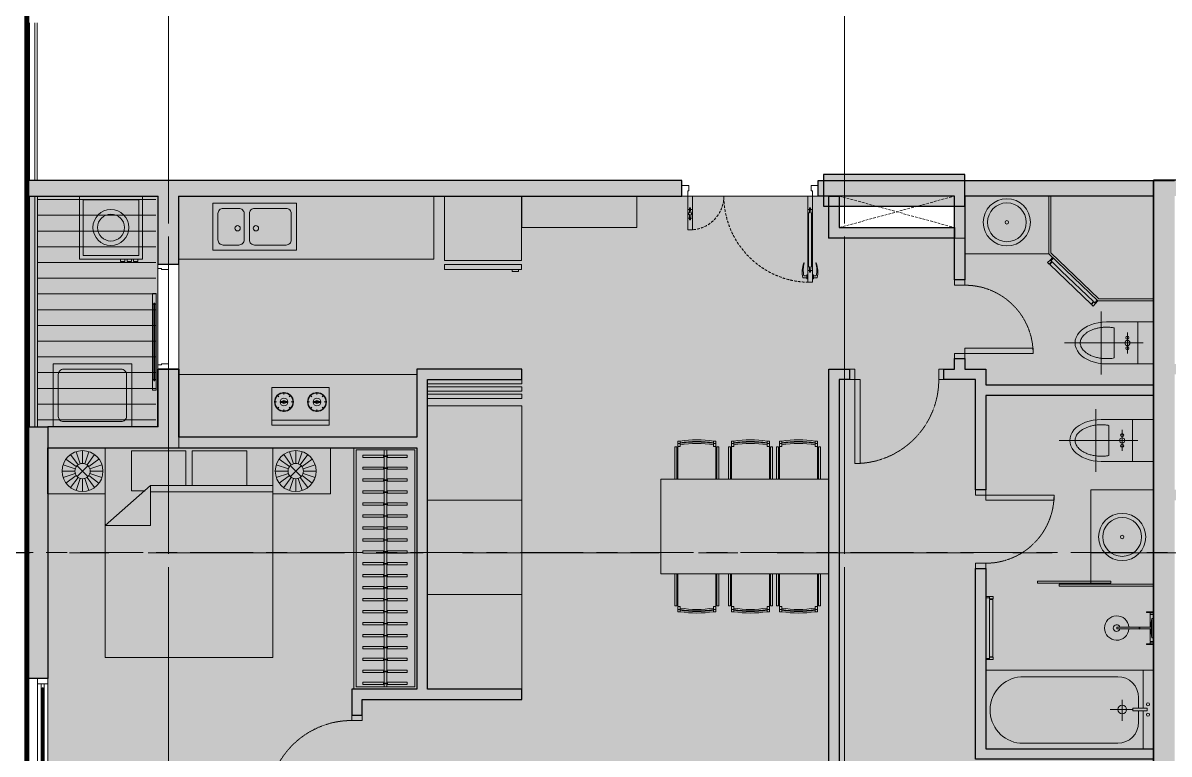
# Model space of a CAD drawing. Header units: millimetres. Extents: x -100356 to 314685, y 446 to 1273965.
# Drawn here: x 49903 to 60838, y 1098843 to 1105814 of the extents above; entities that cross this region are included whole.
import ezdxf
from ezdxf.xclip import XClip

# ---------------------------------------------------------------- set-up
doc = ezdxf.new("R2010")
doc.units = ezdxf.units.MM
doc.header["$XCLIPFRAME"] = 2
for name, pattern in [('A1 - dp$0$DASHED2', [0.375, 0.25, -0.125]), ('CENTER', [2, 1.25, -0.25, 0.25, -0.25]), ('CENTER2', [28.575, 19.05, -3.175, 3.175, -3.175]), ('Dash', [6, 3, -3]), ('Kume - Grid Line', [10.5, 6, -1.25, 2, -1.25]), ('VL2 - tb$0$DASHED2', [0.375, 0.25, -0.125]), ('VL2 - tb$0$HIDDEN', [0.375, 0.25, -0.125]), ('VL3 - tb$0$DASHED2', [0.375, 0.25, -0.125]), ('VL3 - tb$0$HIDDEN', [0.375, 0.25, -0.125])]:
    doc.linetypes.add(name, pattern=pattern)
for name, color, linetype, lineweight in [('$0$FURNITURE', 8, 'Continuous', 5), ('$0$TUONG 2', 2, 'Continuous', 35), ('20180221 BF$0$TUONG 2', 2, 'Continuous', 25), ('@ color hatch', 7, 'Continuous', 13), ('A-_ANOT----_D', 7, 'Continuous', 5), ('A.Axis', 251, 'CENTER2', 13), ('A1 - dp$0$A.Door', 4, 'Continuous', 13), ('A1 - dp$0$A.HACH 250', 250, 'Continuous', 5), ('A1 - dp$0$CUA', 5, 'Continuous', 9), ('A1 - dp$0$FURNITURE', 8, 'Continuous', 5), ('A1 - dp$0$TUONG 2', 2, 'Continuous', 25), ('A2 - dp$0$FURNITURE', 8, 'Continuous', 5), ('Hatch-wall', 251, 'Continuous', 5), ('KÍNH', 150, 'Continuous', 9), ('LC.HA', 250, 'Continuous', 9), ('LGI', 250, 'CENTER', 9), ('VL2 - tb$0$A.HACH 250', 250, 'Continuous', 5), ('VL2 - tb$0$CUA', 5, 'Continuous', 9), ('VL2 - tb$0$TUONG 2', 2, 'Continuous', 35), ('VL3 - tb$0$$7$FURNITURE', 8, 'Continuous', 5), ('VL3 - tb$0$A.Door', 4, 'Continuous', 13), ('VL3 - tb$0$A.HACH 250', 250, 'Continuous', 5), ('VL3 - tb$0$CUA', 5, 'Continuous', 9), ('VL3 - tb$0$FURNITURE', 7, 'Continuous', 5), ('VL3 - tb$0$NET NOI THAT', 8, 'Continuous', 0), ('VL3 - tb$0$TUONG 2', 2, 'Continuous', 35), ('VL4 - dp$0$TUONG 2', 2, 'Continuous', 35)]:
    doc.layers.add(name, color=color, linetype=linetype, lineweight=lineweight)
doc.layers.add('STR', color=7, linetype='Continuous')
doc.styles.add('arial_eng', font='ARIALNI.TTF')

# ---------------------------------------------------------------- blocks, each defined once
blk = doc.blocks.new('VL3 - tb$0$bep')
for p, q in [((0, 358), (0, 0)), ((549, 358), (0, 358)), ((549, 0), (549, 358)), ((47, 220), (23, 220)), ((67, 269), (51, 286)), ((103, 224), (80, 224)), ((117, 290), (117, 313)), ((131, 224), (153, 224)), ((166, 269), (183, 286)), ((187, 220), (210, 220)), ((362, 220), (339, 220)), ((383, 269), (366, 286)), ((418, 224), (396, 224)), ((432, 290), (432, 313)), ((446, 224), (469, 224)), ((482, 269), (498, 286)), ((502, 220), (526, 220)), ((67, 170), (51, 153)), ((103, 216), (80, 216)), ((117, 149), (117, 126)), ((131, 216), (153, 216)), ((166, 170), (183, 153)), ((383, 170), (366, 153)), ((418, 216), (396, 216)), ((432, 149), (432, 126)), ((446, 216), (469, 216)), ((482, 170), (498, 153)), ((549, 45), (0, 45)), ((0, 0), (549, 0))]:
    blk.add_line(p, q)
for centre, radius in [((117, 220), 90), ((117, 220), 85.5), ((117, 220), 36.9), ((117, 220), 14.7), ((117, 220), 8.24), ((432, 220), 90), ((432, 220), 85.5), ((432, 220), 36.9), ((432, 220), 14.7), ((432, 220), 8.24)]:
    blk.add_circle(centre, radius)
blk = doc.blocks.new('*U168')
at = {"layer": 'VL3 - tb$0$A.Door'}
for p, q in [((117, 380), (117, 1100)), ((152, 1100), (152, 380)), ((100, 40), (100, 960))]:
    blk.add_line(p, q, dxfattribs=at)
for points in [[(152, 1200), (152, 1100), (140, 1100), (140, 1110), (130, 1110), (130, 1100), (117, 1100), (117, 1200)], [(100, 1000), (100, 960), (65, 960), (65, 950), (0, 950), (0, 1000)], [(130, 380), (130, 370), (140, 370), (140, 380), (152, 380), (152, 280), (117, 280), (117, 380)], [(65, 50), (65, 40), (100, 40), (100, 0), (0, 0), (0, 50)]]:
    blk.add_lwpolyline(points, close=True, dxfattribs=at)
at = {"layer": 'VL3 - tb$0$A.HACH 250', "linetype": 'VL3 - tb$0$DASHED2'}
blk.add_lwpolyline([(130, 1110), (140, 1110), (140, 370), (130, 370)], close=True, dxfattribs=at)
blk = doc.blocks.new('VL3 - tb$0$mb-tulanh700x735')
for p, q in [((368, 700), (-368, 700)), ((-368, 700), (-368, 651)), ((279, 700), (279, 720)), ((279, 720), (340, 720)), ((340, 700), (279, 700)), ((340, 720), (340, 700)), ((368, 651), (368, 700)), ((-368, 651), (368, 651)), ((368, 614), (-368, 614)), ((-368, 614), (-368, 0)), ((368, 0), (368, 614)), ((-368, 0), (368, 0))]:
    blk.add_line(p, q)
blk = doc.blocks.new('VL3 - tb$0$crua 450x830')
blk.add_lwpolyline([(400, 10), (-400, 10), (-400, 460), (400, 460)], close=True)
blk.add_lwpolyline([(-400, 10), (400, 10), (400, 460)])
for points in [[(-300, 60), (0, 60, 0.4142136), (50, 110), (50, 360, 0.4142136), (0, 410), (-300, 410, 0.4142136), (-350, 360), (-350, 110, 0.4142136)], [(100, 110), (100, 360, -0.4142136), (150, 410), (300, 410, -0.4142136), (350, 360), (350, 110, -0.4142136), (300, 60), (150, 60, -0.4142136)]]:
    blk.add_lwpolyline(points, format="xyb", close=True)
for centre in [(-12.5, 250), (162.5, 250)]:
    blk.add_circle(centre, 25)
blk = doc.blocks.new('VL3 - tb$0$1012')
for p, q in [((397, 192), (13, 192)), ((13, 192), (13, 169)), ((52, 169), (13, 169)), ((36, 169), (36, 192)), ((52, 169), (67, 169)), ((67, 169), (67, 192)), ((397, 222), (71, 222)), ((71, 222), (71, 202)), ((71, 202), (397, 202)), ((397, 202), (397, 222)), ((397, -192), (397, 192)), ((52, -169), (13, -169)), ((13, -169), (13, -192)), ((13, -192), (397, -192)), ((36, -192), (36, -169)), ((52, -169), (67, -169)), ((67, -192), (67, -169)), ((71, -202), (397, -202)), ((71, -222), (71, -202)), ((397, -222), (71, -222)), ((397, -202), (397, -222))]:
    blk.add_line(p, q)
at = {"extrusion": (-5.14472e-34, 5.14472e-34, -1)}
for centre, major_axis, start_param, end_param in [((1073, 0), (759, 759), 3.768877, 4.085105), ((1073, 0), (748, 748), 3.766561, 4.087421), ((1094, 0), (759, 759), 3.768877, 4.085105), ((1094, 0), (748, 748), 3.766561, 4.087421)]:
    blk.add_ellipse(centre, major_axis=major_axis, ratio=1, start_param=start_param, end_param=end_param, dxfattribs=at)
blk = doc.blocks.new('VL3 - tb$0$ban an 6')
blk.add_lwpolyline([(1600, 0), (0, 0), (0, -900), (1600, -900)], close=True)
at = {"extrusion": (2.97971e-18, 2.40137e-28, -1), "xscale": 0.9444444444444444, "yscale": 0.9444444444444444, "zscale": -0.9444444444444444, "rotation": 270}
for p in [(-342, 375), (-853, 375), (-1312, 375)]:
    blk.add_blockref('VL3 - tb$0$1012', p, dxfattribs=at)
at = {"xscale": 0.9444444444444444, "yscale": 0.9444444444444444, "zscale": 0.9444444444444444, "rotation": 90}
for p in [(342, -1275), (853, -1275), (1312, -1275)]:
    blk.add_blockref('VL3 - tb$0$1012', p, dxfattribs=at)
blk = doc.blocks.new('*U442')
at = {"layer": 'VL3 - tb$0$FURNITURE'}
for p, q in [((0, 100), (2200, 100)), ((0, 75), (2200, 75)), ((0, 25), (2200, 25)), ((0, 0), (2200, 0))]:
    blk.add_line(p, q, dxfattribs=at)
blk = doc.blocks.new('VL3 - tb$0$MBMAYGIAT')
at = {"linetype": 'ByBlock'}
for points in [[(0, -350), (700, -350), (700, 350), (0, 350)], [(40, -310), (660, -310), (660, 310), (40, 310)], [(700, 253), (726, 253), (726, 300), (700, 300)], [(700, 180), (726, 180), (726, 228), (700, 228)], [(700, 108), (726, 108), (726, 155), (700, 155)]]:
    blk.add_lwpolyline(points, close=True, dxfattribs=at)
for radius in [200, 150]:
    blk.add_circle((350, 0), radius, dxfattribs=at)
blk = doc.blocks.new('*U441')
at = {"layer": 'VL3 - tb$0$$7$FURNITURE'}
for points in [[(0, 600), (0, 0), (2300, 0), (2300, 600)], [(2280, 580), (2280, 20), (20, 20), (20, 580)]]:
    blk.add_lwpolyline(points, close=True, dxfattribs=at)
at = {"layer": 'VL3 - tb$0$$7$FURNITURE', "ltscale": 6}
for points in [[(91, 313), (91, 515), (69, 515), (69, 313)], [(205, 313), (205, 515), (183, 515), (183, 313)], [(319, 313), (319, 515), (297, 515), (297, 313)], [(433, 313), (433, 515), (411, 515), (411, 313)], [(547, 313), (547, 515), (525, 515), (525, 313)], [(661, 313), (661, 515), (639, 515), (639, 313)], [(775, 313), (775, 515), (753, 515), (753, 313)], [(889, 313), (889, 515), (867, 515), (867, 313)], [(1003, 313), (1003, 515), (981, 515), (981, 313)], [(1117, 313), (1117, 515), (1095, 515), (1095, 313)], [(1231, 313), (1231, 515), (1209, 515), (1209, 313)], [(1345, 313), (1345, 515), (1323, 515), (1323, 313)], [(1459, 313), (1459, 515), (1437, 515), (1437, 313)], [(1573, 313), (1573, 515), (1551, 515), (1551, 313)], [(1687, 313), (1687, 515), (1665, 515), (1665, 313)], [(1801, 313), (1801, 515), (1779, 515), (1779, 313)], [(1915, 313), (1915, 515), (1893, 515), (1893, 313)], [(2029, 313), (2029, 515), (2007, 515), (2007, 313)], [(2143, 313), (2143, 515), (2121, 515), (2121, 313)], [(2257, 313), (2257, 515), (2235, 515), (2235, 313)], [(69, 287), (69, 92), (91, 92), (91, 287)], [(183, 287), (183, 92), (205, 92), (205, 287)], [(297, 287), (297, 92), (319, 92), (319, 287)], [(411, 287), (411, 92), (433, 92), (433, 287)], [(525, 287), (525, 92), (547, 92), (547, 287)], [(639, 287), (639, 92), (661, 92), (661, 287)], [(753, 287), (753, 92), (775, 92), (775, 287)], [(867, 287), (867, 92), (889, 92), (889, 287)], [(981, 287), (981, 92), (1003, 92), (1003, 287)], [(1095, 287), (1095, 92), (1117, 92), (1117, 287)], [(1209, 287), (1209, 92), (1231, 92), (1231, 287)], [(1323, 287), (1323, 92), (1345, 92), (1345, 287)], [(1437, 287), (1437, 92), (1459, 92), (1459, 287)], [(1551, 287), (1551, 92), (1573, 92), (1573, 287)], [(1665, 287), (1665, 92), (1687, 92), (1687, 287)], [(1779, 287), (1779, 92), (1801, 92), (1801, 287)], [(1893, 287), (1893, 92), (1915, 92), (1915, 287)], [(2007, 287), (2007, 92), (2029, 92), (2029, 287)], [(2121, 287), (2121, 92), (2143, 92), (2143, 287)], [(2235, 287), (2235, 92), (2257, 92), (2257, 287)]]:
    blk.add_lwpolyline(points, dxfattribs=at)
for points in [[(2280, 287), (2280, 313), (20, 313), (20, 287)], [(83, 319), (78, 319), (78, 280), (83, 280)], [(197, 319), (192, 319), (192, 280), (197, 280)], [(311, 319), (306, 319), (306, 280), (311, 280)], [(425, 319), (420, 319), (420, 280), (425, 280)], [(539, 319), (534, 319), (534, 280), (539, 280)], [(653, 319), (648, 319), (648, 280), (653, 280)], [(767, 319), (762, 319), (762, 280), (767, 280)], [(881, 319), (876, 319), (876, 280), (881, 280)], [(995, 319), (990, 319), (990, 280), (995, 280)], [(1109, 319), (1104, 319), (1104, 280), (1109, 280)], [(1223, 319), (1218, 319), (1218, 280), (1223, 280)], [(1337, 319), (1332, 319), (1332, 280), (1337, 280)], [(1451, 319), (1446, 319), (1446, 280), (1451, 280)], [(1565, 319), (1560, 319), (1560, 280), (1565, 280)], [(1679, 319), (1674, 319), (1674, 280), (1679, 280)], [(1793, 319), (1788, 319), (1788, 280), (1793, 280)], [(1907, 319), (1902, 319), (1902, 280), (1907, 280)], [(2021, 319), (2016, 319), (2016, 280), (2021, 280)], [(2135, 319), (2130, 319), (2130, 280), (2135, 280)], [(2249, 319), (2244, 319), (2244, 280), (2249, 280)]]:
    blk.add_lwpolyline(points, close=True, dxfattribs=at)
blk = doc.blocks.new('*U400')
for points in [[(0, 100), (50, 100), (50, 0), (0, 0)], [(50, 0), (100, 0), (100, -800), (50, -800)], [(850, 100), (900, 100), (900, 0), (850, 0)]]:
    blk.add_lwpolyline(points, close=True)
at = {"linetype": 'VL2 - tb$0$HIDDEN'}
blk.add_arc((50, 0), 800, 270, 0, dxfattribs=at)
blk = doc.blocks.new('*U161')
for points in [[(-50, 0), (-100, 0), (-100, 800), (-50, 800)], [(-850, -100), (-900, -100), (-900, 0), (-850, 0)], [(0, -100), (-50, -100), (-50, 0), (0, 0)]]:
    blk.add_lwpolyline(points, close=True)
at = {"linetype": 'VL3 - tb$0$HIDDEN'}
blk.add_arc((-50, 0), 800, 90, 180, dxfattribs=at)
blk = doc.blocks.new('A1 - dp$0$A$C6E1257E0')
at = {"linetype": 'Continuous'}
blk.add_lwpolyline([(30.5, 0), (64.5, 0), (64.5, 8.5), (30.5, 8.5)], close=True, dxfattribs=at)
blk.add_lwpolyline([(39, 8.5), (39, 42.5, -0.1327536), (166.5, 34), (166.5, 29.75, 0.1152164), (56, 34), (56, 8.5)], format="xyb", dxfattribs=at)
blk = doc.blocks.new('A1 - dp$0$cua vao can ho')
at = {"layer": 'A1 - dp$0$A.HACH 250', "linetype": 'A1 - dp$0$DASHED2', "ltscale": 100}
for centre, radius, start, end in [((-78, 0), 822, 88.4513, 180), ((-1222, 0), 322, 0, 93.9546)]:
    blk.add_arc(centre, radius, start, end, dxfattribs=at)
at = {"layer": 'A1 - dp$0$CUA'}
for p, q in [((-100, 128), (-100, 711)), ((-56, 128), (-56, 711)), ((-1244, 128), (-1244, 210)), ((-1200, 128), (-1200, 210))]:
    blk.add_line(p, q, dxfattribs=at)
for points in [[(-56, 822), (-56, 804), (-56, 711), (-72, 711), (-73, 726), (-83, 726), (-83, 711), (-100, 711), (-100, 822)], [(-73, 726), (-71, 676), (-64, 676), (-64, 161), (-71, 161), (-73, 111), (-83, 111), (-83, 128), (-84, 161), (-92, 161), (-92, 676), (-84, 676), (-83, 726)], [(-1244, 321), (-1244, 304), (-1244, 210), (-1228, 210), (-1227, 226), (-1217, 226), (-1217, 210), (-1200, 210), (-1200, 321)], [(-1227, 226), (-1229, 176), (-1236, 176), (-1236, 161), (-1229, 161), (-1227, 111), (-1217, 111), (-1217, 128), (-1216, 161), (-1208, 161), (-1208, 176), (-1216, 176), (-1217, 226)], [(-1217, 128), (-1217, 111), (-1227, 111), (-1228, 128), (-1244, 128), (-1244, 1), (-1244, 0), (-1200, 0), (-1200, 11), (-1200, 128)], [(-83, 128), (-83, 111), (-73, 111), (-72, 128), (-56, 128), (-56, 1), (-56, 0), (-100, 0), (-100, 11), (-100, 128)], [(-1233, -50), (-1244, -50), (-1244, 0), (-1300, 0), (-1300, -100), (-1275, -100), (-1233, -100)], [(-67, -50), (-56, -50), (-56, 0), (0, 0), (0, -100), (-25, -100), (-67, -100)]]:
    blk.add_lwpolyline(points, close=True, dxfattribs=at)
blk.add_lwpolyline([(-1244, 0), (-56, 0)], dxfattribs=at)
at = {"layer": 'A1 - dp$0$CUA', "yscale": 1.111111111007631, "zscale": 1.111111111007631}
for p, xscale, rotation in [((-100, 822), -1.111111111007631, 89.99998306033208), ((-56, 822), 1.111111111007631, 269.9999830603322)]:
    blk.add_blockref('A1 - dp$0$A$C6E1257E0', p, dxfattribs=dict(at, xscale=xscale, rotation=rotation))
blk = doc.blocks.new('*U213')
for points in [[(0, 100), (50, 100), (50, 0), (0, 0)], [(50, 0), (100, 0), (100, -650), (50, -650)], [(700, 100), (750, 100), (750, 0), (700, 0)]]:
    blk.add_lwpolyline(points, close=True)
at = {"linetype": 'VL2 - tb$0$HIDDEN'}
blk.add_arc((50, 0), 650, 270, 0, dxfattribs=at)
blk = doc.blocks.new('A1 - dp$0$A$C4168242D')
for points in [[(300, 750), (300, 0)], [(0, 400), (600, 400)], [(100, 350), (100, 50), (500, 50), (500, 350)], [(157, 276), (443, 276)], [(400, 150), (200, 150)]]:
    blk.add_lwpolyline(points)
for centre, radius in [((250, 150), 15), ((300, 150), 25), ((350, 150), 15)]:
    blk.add_circle(centre, radius)
blk.add_ellipse((300, 350), major_axis=(0, 300), ratio=0.666667, start_param=4.712389, end_param=7.853982)
blk.add_open_spline([(443, 276), (444, 283), (446, 291), (449, 313), (450, 328), (450, 356), (450, 370), (447, 399), (445, 413), (440, 440), (437, 453), (428, 478), (424, 490), (413, 512), (408, 522), (396, 540), (391, 547), (380, 560), (374, 566), (363, 576), (357, 580), (346, 588), (340, 591), (328, 595), (323, 597), (311, 599), (306, 600), (295, 600), (289, 600), (278, 597), (273, 596), (261, 591), (255, 588), (244, 581), (238, 577), (226, 567), (221, 561), (210, 548), (204, 541), (194, 525), (189, 517), (180, 499), (176, 489), (169, 469), (165, 459), (160, 437), (157, 426), (153, 404), (152, 392), (150, 369), (150, 357), (150, 333), (151, 321), (153, 298), (155, 287), (157, 276)], degree=3, knots=[4.428595, 4.428595, 4.428595, 4.428595, 4.521718, 4.521718, 4.681946, 4.681946, 4.842175, 4.842175, 5.002403, 5.002403, 5.162632, 5.162632, 5.32286, 5.32286, 5.483089, 5.483089, 5.615862, 5.615862, 5.748636, 5.748636, 5.88141, 5.88141, 6.014184, 6.014184, 6.146958, 6.146958, 6.279732, 6.279732, 6.412506, 6.412506, 6.545279, 6.545279, 6.678053, 6.678053, 6.810827, 6.810827, 6.943601, 6.943601, 7.076375, 7.076375, 7.209149, 7.209149, 7.341922, 7.341922, 7.474696, 7.474696, 7.60747, 7.60747, 7.740244, 7.740244, 7.873018, 7.873018, 8.005792, 8.005792, 8.137776, 8.137776, 8.137776, 8.137776])
blk = doc.blocks.new('A1 - dp$0$A$C722D3D91')
at = {"ltscale": 0.07}
for radius in [225, 185, 17]:
    blk.add_circle((0, 0), radius, dxfattribs=at)
blk = doc.blocks.new('A1 - dp$0$A$C487079A1')
for points in [[(34, 589), (34, 600), (0, 600), (0, 589)], [(68, 578), (68, 600), (34, 600), (34, 578)], [(34, 0), (34, 11), (0, 11), (0, 0)], [(68, 22), (68, 0), (34, 0), (34, 22)]]:
    blk.add_lwpolyline(points, close=True)
blk.add_lwpolyline([(34, 147), (34, 27), (67, 27), (67, 573), (34, 573), (34, 147)])
blk = doc.blocks.new('VL3 - tb$0$$1$Bed 1600')
at = {"layer": 'VL3 - tb$0$$7$FURNITURE', "linetype": 'Continuous'}
for p, q in [((2, -80), (2, 0)), ((2, 0), (66, 0)), ((12, -1.2), (32.8, -1.2)), ((12, -14.4), (12, -1.2)), ((32.8, -1.2), (32.8, -14.4)), ((35.2, -1.2), (56, -1.2)), ((35.2, -14.4), (35.2, -1.2)), ((56, -1.2), (56, -16.4)), ((66, 0), (66, -80)), ((2, -14.4), (48.8, -14.4)), ((48.8, -16.8), (2, -16.8)), ((66, -29.6), (48.8, -14.4)), ((48.8, -14.4), (48.8, -29.6)), ((56, -16.4), (50.8, -16.4)), ((48.8, -29.6), (66, -29.6)), ((66, -80), (2, -80))]:
    blk.add_line(p, q, dxfattribs=at)
blk = doc.blocks.new('*U166')
at = {"layer": 'VL3 - tb$0$$7$FURNITURE'}
for p, q in [((550, 0), (0, 0)), ((0, 0), (0, -439)), ((550, -439), (550, 0)), ((158, -179), (60, -108)), ((174, -163), (103, -65)), ((195, -153), (157, -37)), ((217, -149), (217, -27)), ((240, -153), (278, -37)), ((260, -163), (332, -65)), ((277, -179), (375, -108)), ((148, -200), (32, -162)), ((166, -171), (269, -274)), ((269, -171), (166, -274)), ((287, -200), (403, -162)), ((144, -222), (22, -222)), ((148, -245), (32, -283)), ((158, -265), (60, -337)), ((174, -282), (103, -380)), ((195, -292), (157, -408)), ((217, -296), (217, -418)), ((217, -296), (217, -418)), ((240, -292), (278, -408)), ((260, -282), (332, -380)), ((277, -265), (375, -337)), ((287, -245), (403, -283)), ((291, -222), (412, -222)), ((0, -439), (550, -439))]:
    blk.add_line(p, q, dxfattribs=at)
for radius in [195, 73.2]:
    blk.add_circle((217, -222), radius, dxfattribs=at)
blk = doc.blocks.new('*U164')
at = {"layer": 'VL3 - tb$0$$7$FURNITURE'}
for p, q in [((550, 0), (0, 0)), ((0, 0), (0, -439)), ((550, -439), (550, 0)), ((158, -179), (60, -108)), ((174, -163), (103, -65)), ((195, -153), (157, -37)), ((217, -149), (217, -27)), ((240, -153), (278, -37)), ((260, -163), (332, -65)), ((277, -179), (375, -108)), ((148, -200), (32, -162)), ((166, -171), (269, -274)), ((269, -171), (166, -274)), ((287, -200), (403, -162)), ((144, -222), (22, -222)), ((148, -245), (32, -283)), ((158, -265), (60, -337)), ((174, -282), (103, -380)), ((195, -292), (157, -408)), ((217, -296), (217, -418)), ((217, -296), (217, -418)), ((240, -292), (278, -408)), ((260, -282), (332, -380)), ((277, -265), (375, -337)), ((287, -245), (403, -283)), ((291, -222), (412, -222)), ((0, -439), (550, -439))]:
    blk.add_line(p, q, dxfattribs=at)
for radius in [195, 73.2]:
    blk.add_circle((217, -222), radius, dxfattribs=at)
blk = doc.blocks.new('VL2 - tb$0$A$C4168242D')
for points in [[(300, 750), (300, 0)], [(0, 400), (600, 400)], [(100, 350), (100, 50), (500, 50), (500, 350)], [(157, 276), (443, 276)], [(400, 150), (200, 150)]]:
    blk.add_lwpolyline(points)
for centre, radius in [((250, 150), 15), ((300, 150), 25), ((350, 150), 15)]:
    blk.add_circle(centre, radius)
blk.add_ellipse((300, 350), major_axis=(0, 300), ratio=0.666667, start_param=4.712389, end_param=7.853982)
blk.add_open_spline([(443, 276), (444, 283), (446, 291), (449, 313), (450, 328), (450, 356), (450, 370), (447, 399), (445, 413), (440, 440), (437, 453), (428, 478), (424, 490), (413, 512), (408, 522), (396, 540), (391, 547), (380, 560), (374, 566), (363, 576), (357, 580), (346, 588), (340, 591), (328, 595), (323, 597), (311, 599), (306, 600), (295, 600), (289, 600), (278, 597), (273, 596), (261, 591), (255, 588), (244, 581), (238, 577), (226, 567), (221, 561), (210, 548), (204, 541), (194, 525), (189, 517), (180, 499), (176, 489), (169, 469), (165, 459), (160, 437), (157, 426), (153, 404), (152, 392), (150, 369), (150, 357), (150, 333), (151, 321), (153, 298), (155, 287), (157, 276)], degree=3, knots=[4.428595, 4.428595, 4.428595, 4.428595, 4.521718, 4.521718, 4.681946, 4.681946, 4.842175, 4.842175, 5.002403, 5.002403, 5.162632, 5.162632, 5.32286, 5.32286, 5.483089, 5.483089, 5.615862, 5.615862, 5.748636, 5.748636, 5.88141, 5.88141, 6.014184, 6.014184, 6.146958, 6.146958, 6.279732, 6.279732, 6.412506, 6.412506, 6.545279, 6.545279, 6.678053, 6.678053, 6.810827, 6.810827, 6.943601, 6.943601, 7.076375, 7.076375, 7.209149, 7.209149, 7.341922, 7.341922, 7.474696, 7.474696, 7.60747, 7.60747, 7.740244, 7.740244, 7.873018, 7.873018, 8.005792, 8.005792, 8.137776, 8.137776, 8.137776, 8.137776])
blk = doc.blocks.new('tam nam1500 plus 100')
for p, q in [((-1276, 322), (-343, 322)), ((-143, 13), (-143, 122)), ((-299, -92), (-299, 109)), ((-199, 0), (-415, 0)), ((-143, -113), (-143, -13)), ((-1268, -313), (-343, -313))]:
    blk.add_line(p, q)
for points in [[(-100, -13), (-100, -375), (-1600, -375), (-1600, 375), (-100, 375), (-100, 13)], [(-100, -13), (-100, -375), (0, -375), (0, 375), (-100, 375), (-100, 13)]]:
    blk.add_lwpolyline(points)
blk.add_lwpolyline([(-199, 13), (-61, 13), (-61, -13), (-199, -13)], close=True)
for centre, radius in [((-299, 0), 41.7), ((-54, 49), 14.5), ((-54, -49), 14.5)]:
    blk.add_circle(centre, radius)
for centre, radius, start, end in [((-1241, 5), 319, 96.2649, 265.2417), ((-343, 122), 200, 0, 90), ((-343, -113), 200, 270, 0)]:
    blk.add_arc(centre, radius, start, end)
blk = doc.blocks.new('A1 - dp$0$A$C588A0D6B')
for p, q in [((-122, -38), (123, -38)), ((-122, -59), (-122, -38)), ((123, -59), (-122, -59)), ((-11, -64), (-11, -211)), ((9, -65), (9, -211)), ((123, -38), (123, -59)), ((9, -211), (-11, -211)), ((9, -220), (-11, -220)), ((-11, -220), (-11, -507)), ((9, -220), (9, -507)), ((9, -507), (-11, -507))]:
    blk.add_line(p, q)
for points in [[(-178, -37), (-208, -37), (-208, -82), (-178, -82)], [(-208, -37), (-197, -37), (-197, -129), (-208, -129)], [(179, -37), (208, -37), (208, -82), (179, -82)], [(208, -37), (198, -37), (198, -129), (208, -129)]]:
    blk.add_lwpolyline(points, close=True)
blk.add_lwpolyline([(-11, -82), (-171, -82), (-171, -38), (172, -38), (172, -82), (9, -82)])
for centre, radius, start, end in [((0, 431), 505, 255.9943, 268.6524), ((0, 0), 65.5, 243.6552, 296.3448), ((0, 431), 505, 271.0236, 284.0057), ((-8, -215), 5.39, 127.2582, 232.7418), ((6, -215), 5.39, 307.2582, 52.7418), ((-1, -507), 155, 93.8501, 86.1499), ((-1, -507), 43, 104.0595, 75.9405)]:
    blk.add_arc(centre, radius, start, end)
blk = doc.blocks.new('VL2 - tb$0$A$C722D3D91')
at = {"ltscale": 0.07}
for radius in [225, 185, 17]:
    blk.add_circle((0, 0), radius, dxfattribs=at)
blk = doc.blocks.new('*U440')
at = {"layer": 'A1 - dp$0$A.Door', "ltscale": 0.5}
for p, q in [((1200, 100), (50, 100)), ((50, 0), (1200, 0)), ((100, 65), (1150, 65)), ((100, 35), (1150, 35)), ((1250, 0), (1250, 100))]:
    blk.add_line(p, q, dxfattribs=at)
for points in [[(50, 100), (50, 0), (0, 0), (0, 100)], [(1200, 100), (1200, 0), (1250, 0), (1250, 100)]]:
    blk.add_lwpolyline(points, close=True, dxfattribs=at)
for points in [[(100, 55), (100, 65), (50, 65), (50, 35), (100, 35), (100, 45), (90, 45), (90, 55), (100, 55)], [(1150, 55), (1150, 65), (1200, 65), (1200, 35), (1150, 35), (1150, 45), (1160, 45), (1160, 55), (1150, 55)]]:
    blk.add_lwpolyline(points, dxfattribs=at)
at = {"layer": 'A1 - dp$0$A.HACH 250', "ltscale": 0.5}
blk.add_lwpolyline([(90, 45), (1160, 45), (1160, 55), (90, 55)], close=True, dxfattribs=at)
blk = doc.blocks.new('VL1 revised')
at = {"layer": '@ color hatch', "ltscale": 0.5}
h = blk.add_hatch(color=221, dxfattribs=at)
h.dxf.hatch_style = 1
h.paths.add_polyline_path([(-3100, -400), (-3100, 0), (-9300, 0), (-9300, -2400), (-10550, -2400), (-10550, -6550), (-9350, -6550), (-9351, -9450), (-6450, -9450), (-6450, -8150), (-2800, -8150), (-2800, -9450), (0, -9450), (0, -4520), (0, -4520), (0, 0), (-1800, 0), (-1800, -400)])
h.paths.add_polyline_path([(-10750, -2200), (-9500, -2200), (-9500, 0), (-10750, 0)])
h.paths.add_polyline_path([(-3100, -8350), (-6250, -8350), (-6250, -9650), (-3100, -9650)])
h = blk.add_hatch(color=191, dxfattribs=at)
h.dxf.hatch_style = 1
h.paths.add_polyline_path([(-10550, -4700), (-10750, -4700), (-10750, -2200), (-10550, -2200)], flags=17)
h.paths.add_polyline_path([(-10550, -4700), (-10750, -4700), (-10750, -2200), (-10550, -2200)], flags=17)
at = {"layer": 'Hatch-wall', "ltscale": 0.5}
h = blk.add_hatch(color=256, dxfattribs=at)
h.dxf.hatch_style = 1
h.paths.add_polyline_path([(-3100, -8150), (-3100, -1650), (-2900, -1650), (-2900, -1750), (-3000, -1750), (-3000, -8150), (-2800, -8150), (-2800, -9450), (-2550, -9450), (-2550, -9650), (-3100, -9650), (-3100, -8350), (-3629, -8350), (-3629, -8150)])
h.paths.add_polyline_path([(-6450, -9450), (-6450, -8650), (-6450, -6050), (-6550, -6050), (-6550, -5950), (-6350, -5950), (-6350, -8150), (-6029, -8150), (-6029, -8350), (-6250, -8350), (-6250, -9650), (-6800, -9650), (-6800, -9450)])
h.paths.add_polyline_path([(-7650, -4950), (-7550, -4950), (-7550, -4800), (-6029, -4800), (-6029, -4700), (-6929, -4700), (-6929, -1750), (-6029, -1750), (-6029, -1650), (-7029, -1650), (-7029, -2300), (-9300, -2300), (-9300, -1650), (-9500, -1650), (-9500, -2200), (-10550, -2200), (-10550, -2400), (-7029, -2400), (-7029, -4700), (-7650, -4700)])
h.paths.add_polyline_path([(-8900, -9650), (-8900, -9450), (-9350, -9450), (-9350, -6050), (-7450, -6050), (-7450, -5950), (-7550, -5950), (-7550, -5850), (-7650, -5850), (-7650, -5950), (-9450, -5950), (-9450, -6550), (-9550, -6550), (-9550, -8150), (-9550, -9650)])
h.paths.add_polyline_path([(-10750, -5850), (-10550, -5850), (-10550, -6550), (-10450, -6550), (-10450, -6750), (-10550, -6750), (-10550, -6753), (-10750, -6753)])
h.paths.add_polyline_path([(-4500, 150), (-10750, 150), (-10750, 0), (-10550, 0), (-10550, 0), (-9500, 0), (-9500, -650), (-9300, -650), (-9300, 0), (-4500, 0)])
edge = h.paths.add_edge_path()
edge.add_line((0, -4520), (-400, -4520))
edge.add_line((-400, -4520), (-400, -3700))
edge.add_line((-400, -3700), (0, -3700))
edge.add_line((0, -3700), (0, -1900))
edge.add_line((0, -1900), (-1600, -1900))
edge.add_line((-1600, -1900), (-1600, -2800))
edge.add_line((-1600, -2800), (-1700, -2800))
edge.add_line((-1700, -2800), (-1700, -1900))
edge.add_line((-1700, -1900), (-2000, -1900))
edge.add_line((-2000, -1900), (-2000, -1800))
edge.add_line((-2000, -1800), (-1900, -1800))
edge.add_line((-1900, -1800), (-1900, -1700))
edge.add_line((-1900, -1700), (-1800, -1700))
edge.add_line((-1800, -1700), (-1800, -1800))
edge.add_line((-1800, -1800), (0, -1800))
edge.add_line((0, -1800), (0, 0))
edge.add_line((0, 0), (-1800, 0))
edge.add_line((-1800, 0), (-1800, -950))
edge.add_line((-1800, -950), (-1900, -950))
edge.add_line((-1900, -950), (-1900, 0))
edge.add_line((-1900, 0), (-3100, 0))
edge.add_line((-3100, 0), (-3100, 150))
edge.add_line((-3100, 150), (0, 150))
edge.add_line((0, 150), (200, 150))
edge.add_line((200, 150), (200, -9650))
edge.add_line((200, -9650), (-450, -9650))
edge.add_line((-450, -9650), (-450, -9450))
edge.add_line((-450, -9450), (0, -9450))
edge.add_line((0, -9450), (0, -5370))
edge.add_line((0, -5370), (-1700, -5370))
edge.add_line((-1700, -5370), (-1700, -3550))
edge.add_line((-1700, -3550), (-1600, -3550))
edge.add_line((-1600, -3550), (-1600, -5270))
edge.add_line((-1600, -5270), (0, -5270))
edge.add_line((0, -5270), (0, -4520))
h = blk.add_hatch(color=256, dxfattribs=at)
h.dxf.hatch_style = 1
h.paths.add_polyline_path([(0, -3800), (0, -4420), (0, -4420), (0, -3800)], flags=17)
h.paths.add_polyline_path([(0, -3700), (0, -4520), (0, -4520), (0, -5270), (-1600, -5270), (-1600, -3550), (-1700, -3550), (-1700, -5370), (0, -5370), (0, -9450), (-450, -9450), (-450, -9650), (200, -9650), (200, 150), (0, 150), (-3200, 150), (-3200, 0), (-1900, 0), (-1900, -800), (-1800, -800), (-1800, 0), (0, 0), (0, -1800), (-1600, -1800), (-1600, -1650), (-1800, -1650), (-1800, -1550), (-1900, -1550), (-1900, -1650), (-2000, -1650), (-2000, -1750), (-1700, -1750), (-1700, -2800), (-1600, -2800), (-1600, -1900), (0, -1900), (0, -3700)])
h = blk.add_hatch(color=256, dxfattribs=at)
h.dxf.hatch_style = 1
h.paths.add_polyline_path([(-1900, -400), (-1900, -300), (-1900, -400), (-3100, -400), (-3100, 0), (-3000, 0), (-3000, -300), (-1900, -300)])
h = blk.add_hatch(color=256, dxfattribs=at)
h.dxf.hatch_style = 1
h.paths.add_polyline_path([(-10550, -4600), (-10750, -4600), (-10750, -2200), (-10550, -2200)])
at = {"layer": 'VL3 - tb$0$A.HACH 250'}
h = blk.add_hatch(dxfattribs=at)
h.set_pattern_fill('_USER', color=256, scale=150, angle=360, pattern_type=0)
h.set_pattern_definition([(360, (459890.5, 780880), (4e-14, 150), [])])
h.paths.add_polyline_path([(-10650, -2197), (-9518, -2202), (-9518, -2), (-10650, 3)])
at = {"layer": '20180221 BF$0$TUONG 2', "ltscale": 0.5, "elevation": 0}
blk.add_lwpolyline([(-10550, -4600), (-10750, -4600), (-10750, -2200), (-10550, -2200)], close=True, dxfattribs=at)
at = {"layer": '@ color hatch', "color": 250, "ltscale": 10, "const_width": 10}
for points in [[(-10750, -2200), (-9500, -2200), (-9500, 0), (-10750, 0)], [(-3100, -400), (-3100, 0), (-9300, 0), (-9300, -2400), (-10550, -2400), (-10550, -6550), (-9350, -6550), (-9351, -9450), (-6450, -9450), (-6450, -8150), (-2800, -8150), (-2800, -9450), (0, -9450), (0, -4520), (0, -4520), (0, 0), (-1800, 0), (-1800, -400)]]:
    blk.add_lwpolyline(points, close=True, dxfattribs=at)
at = {"layer": 'A1 - dp$0$FURNITURE', "elevation": 0}
for points in [[(-9300, 0), (-6866, 0), (-6866, -600), (-9300, -600)], [(-4929, 0), (-4929, -300), (-6029, -300), (-6029, 0)], [(-7029, -1700), (-9300, -1700), (-9300, -2300), (-7029, -2300)], [(-6029, -1750), (-6029, -1790), (-6929, -1790), (-6929, -1750), (-6029, -1750)], [(-6029, -1820), (-6029, -1860), (-6929, -1860), (-6929, -1820), (-6029, -1820)], [(-6029, -1890), (-6029, -1930), (-6929, -1930), (-6929, -1890), (-6029, -1890)]]:
    blk.add_lwpolyline(points, close=True, dxfattribs=at)
at = {"layer": 'A1 - dp$0$FURNITURE'}
for points in [[(-1800, 0), (-1800, -550), (-1000, -550), (-1000, 0)], [(-150, -1200), (0, -1200), (0, -1600), (-150, -1600)], [(-10500, -1600), (-10500, -2200), (-9750, -2200), (-9750, -1600)], [(0, -2530), (0, -2130), (-200, -2130), (-200, -2530)]]:
    blk.add_lwpolyline(points, close=True, dxfattribs=at)
blk.add_lwpolyline([(-10450, -1700), (-10450, -2100, 0.414214), (-10400, -2150), (-9850, -2150, 0.414214), (-9800, -2100), (-9800, -1700, 0.414214), (-9850, -1650), (-10400, -1650, 0.414214)], format="xyb", close=True, dxfattribs=at)
at = {"layer": 'A1 - dp$0$TUONG 2', "ltscale": 0.5, "elevation": 0}
for points in [[(-4500, 150), (-10750, 150), (-10750, 0), (-10550, 0), (-10550, 0), (-9500, 0), (-9500, -650), (-9300, -650), (-9300, 0), (-4500, 0)], [(-7650, -4950), (-7550, -4950), (-7550, -4800), (-6029, -4800), (-6029, -4700), (-6929, -4700), (-6929, -1750), (-6029, -1750), (-6029, -1650), (-7029, -1650), (-7029, -2300), (-9300, -2300), (-9300, -1650), (-9500, -1650), (-9500, -2200), (-10550, -2200), (-10550, -2400), (-7029, -2400), (-7029, -4700), (-7650, -4700)], [(-3100, -8150), (-3100, -1650), (-2900, -1650), (-2900, -1750), (-3000, -1750), (-3000, -8150), (-2800, -8150), (-2800, -9450), (-2550, -9450), (-2550, -9650), (-3100, -9650), (-3100, -8350), (-3629, -8350), (-3629, -8150)]]:
    blk.add_lwpolyline(points, close=True, dxfattribs=at)
at = {"layer": 'A1 - dp$0$TUONG 2', "ltscale": 0.5}
for points in [[(0, -4520), (0, -4520), (0, -3700), (0, -3700), (0, -1900), (-1600, -1900), (-1600, -2800), (-1700, -2800), (-1700, -1750), (-2000, -1750), (-2000, -1650), (-1900, -1650), (-1900, -1550), (-1800, -1550), (-1800, -1650), (-1600, -1650), (-1600, -1800), (0, -1800), (0, 0), (-1800, 0), (-1800, -800), (-1900, -800), (-1900, 0), (-3200, 0), (-3200, 150), (0, 150), (200, 150)], [(200, -9650), (-450, -9650), (-450, -9450), (0, -9450), (0, -5370), (-1700, -5370), (-1700, -3550), (-1600, -3550), (-1600, -5270), (0, -5270), (0, -4520)], [(-9500, 0), (-9500, -650), (-9300, -650), (-9300, 0)], [(0, -1800), (0, -1000)], [(-9500, -2200), (-9500, -1650), (-9300, -1650), (-9300, -2300)]]:
    blk.add_lwpolyline(points, dxfattribs=at)
blk.add_lwpolyline([(-1900, -400), (-1900, -300), (-1900, -400), (-3100, -400), (-3100, 0), (-3000, 0), (-3000, -300), (-1900, -300)], close=True, dxfattribs=at)
at = {"layer": 'A2 - dp$0$FURNITURE'}
blk.add_lwpolyline([(0, -2800), (-600, -2800), (-600, -3700), (-600, -3700), (0, -3700)], close=True, dxfattribs=at)
at = {"layer": 'KÍNH'}
for points in [[(0, -1000), (-531, -1000), (-1000, -550), (-1000, 0)], [(0, -980), (-523, -980), (-980, -541), (-980, 0)]]:
    blk.add_lwpolyline(points, dxfattribs=at)
at = {"layer": 'VL2 - tb$0$A.HACH 250', "linetype": 'VL2 - tb$0$DASHED2', "ltscale": 100}
for points in [[(-3000, -300), (-1900, 0)], [(-3000, 0), (-1900, -300)]]:
    blk.add_lwpolyline(points, dxfattribs=at)
at = {"layer": 'VL2 - tb$0$A.HACH 250', "elevation": 0}
for points in [[(-6929, -2900), (-6929, -2000), (-6029, -2000), (-6029, -2900)], [(-6929, -3800), (-6929, -2900), (-6029, -2900), (-6029, -3800)], [(-6929, -4700), (-6929, -3800), (-6029, -3800), (-6029, -4700)]]:
    blk.add_lwpolyline(points, close=True, dxfattribs=at)
at = {"layer": 'VL2 - tb$0$CUA', "elevation": 0}
for points in [[(-1108, -3670), (-408, -3670), (-408, -3690), (-1108, -3690)], [(-900, -3720), (0, -3720), (0, -3700), (-900, -3700)]]:
    blk.add_lwpolyline(points, close=True, dxfattribs=at)
at = {"layer": 'VL2 - tb$0$TUONG 2', "ltscale": 0.5, "elevation": 0}
blk.add_lwpolyline([(0, -5270), (0, -4520)], dxfattribs=at)
blk.add_lwpolyline([(0, -5270), (0, -4520)], dxfattribs=at)
at = {"layer": 'A1 - dp$0$FURNITURE'}
for name, p, xscale, rotation in [('VL3 - tb$0$mb-tulanh700x735', (-6398, 0, 0), -1, 180), ('A1 - dp$0$A$C722D3D91', (-1400, -250), -0.999999999999999, 269.9999830603321), ('A1 - dp$0$A$C4168242D', (-100, -1100), -0.999999999999999, 89.99998306033216), ('A1 - dp$0$A$C487079A1', (-1600, -3819, 0), -0.999999999999998, 179.9999303536725)]:
    blk.add_blockref(name, p, dxfattribs=dict(at, xscale=xscale, rotation=rotation))
at = {"layer": 'A1 - dp$0$FURNITURE', "extrusion": (0, 0, -1), "xscale": -1, "zscale": -1, "rotation": 180}
blk.add_blockref('VL3 - tb$0$crua 450x830', (8577, -57, 0), dxfattribs=at)
at = {"layer": 'A1 - dp$0$FURNITURE', "extrusion": (0, 0, -1), "xscale": -1, "zscale": -1}
blk.add_blockref('VL3 - tb$0$bep', (8414, -2183, 0), dxfattribs=at)
at = {"layer": 'A1 - dp$0$FURNITURE', "extrusion": (-2.97971e-18, 7.06832e-28, -1), "zscale": -1, "rotation": 270}
blk.add_blockref('VL2 - tb$0$A$C4168242D', (150, -2030), dxfattribs=at)
at = {"layer": 'A1 - dp$0$FURNITURE'}
blk.add_blockref('VL3 - tb$0$ban an 6', (-4700, -2700), dxfattribs=at)
at = {"layer": 'A1 - dp$0$FURNITURE', "extrusion": (-2.97971e-18, 1.00967e-28, -1), "zscale": -1, "rotation": 180}
blk.add_blockref('VL2 - tb$0$A$C722D3D91', (300, -3250), dxfattribs=at)
at = {"layer": 'A1 - dp$0$FURNITURE', "extrusion": (-5.27555e-19, -5.65041e-18, -1), "xscale": -0.7500000000000004, "yscale": 0.7500000000000004, "zscale": -0.7500000000000004, "rotation": 89.99993035367226}
blk.add_blockref('A1 - dp$0$A$C588A0D6B', (-28, -4119), dxfattribs=at)
at = {"layer": 'A1 - dp$0$TUONG 2', "extrusion": (0, 0, -1), "zscale": -1, "rotation": 180}
blk.add_blockref('A1 - dp$0$cua vao can ho', (3200, 0, 0), dxfattribs=at)
at = {"layer": 'A1 - dp$0$TUONG 2', "rotation": 90}
blk.add_blockref('*U440', (-10550, -5850, 0), dxfattribs=at)
at = {"layer": 'A2 - dp$0$FURNITURE', "xscale": -1, "rotation": 180}
blk.add_blockref('tam nam1500 plus 100', (0, -4895, 0), dxfattribs=at)
at = {"layer": 'KÍNH', "extrusion": (-1.15058e-16, 7.98209e-17, -1), "xscale": -1, "zscale": -1, "rotation": 133.7993042845463}
blk.add_blockref('A1 - dp$0$A$C487079A1', (964, -585), dxfattribs=at)
at = {"layer": 'VL2 - tb$0$CUA', "rotation": 90}
blk.add_blockref('*U213', (-1800, -1550, 0), dxfattribs=at)
at = {"layer": 'VL2 - tb$0$CUA'}
blk.add_blockref('*U400', (-2900, -1750), dxfattribs=at)
at = {"layer": 'VL2 - tb$0$CUA', "xscale": -1, "rotation": 90}
blk.add_blockref('*U213', (-1600, -2800), dxfattribs=at)
at = {"layer": 'VL3 - tb$0$$7$FURNITURE', "xscale": -1}
blk.add_blockref('*U166', (-10002, -2400, 0), dxfattribs=at)
at = {"layer": 'VL3 - tb$0$$7$FURNITURE', "xscale": -24.99999062500358, "yscale": 24.99999062500358, "zscale": 24.99999062500358}
blk.add_blockref('VL3 - tb$0$$1$Bed 1600', (-8352, -2400, 0), dxfattribs=at)
at = {"layer": 'VL3 - tb$0$$7$FURNITURE', "extrusion": (0, 0, -1), "xscale": -1, "zscale": -1}
blk.add_blockref('*U164', (8402, -2400, 0), dxfattribs=at)
at = {"layer": 'VL3 - tb$0$$7$FURNITURE', "extrusion": (-2.97971e-18, 6.05858e-28, -1), "zscale": -1, "rotation": 270}
blk.add_blockref('*U441', (7029, -2400), dxfattribs=at)
at = {"layer": 'VL3 - tb$0$A.Door', "rotation": 180}
blk.add_blockref('*U168', (-9400, -650), dxfattribs=at)
at = {"layer": 'VL3 - tb$0$CUA', "xscale": -1, "rotation": 90}
blk.add_blockref('*U161', (-7650, -5850, 0), dxfattribs=at)
at = {"layer": 'VL3 - tb$0$NET NOI THAT', "lineweight": 0, "xscale": 0.8571428571428431, "yscale": 0.8571428571428431, "zscale": 0.8571428571428431, "rotation": 269.9999830603335}
blk.add_blockref('VL3 - tb$0$MBMAYGIAT', (-9948, 0, 0), dxfattribs=at)
at = {"layer": 'VL3 - tb$0$TUONG 2', "rotation": 270}
blk.add_blockref('*U442', (-10750, 0, 0), dxfattribs=at)
at = {"color": 1, "ltscale": 0.5, "style": 'arial_eng'}
blk.add_attdef('AC', (-10424, -1989, 0), '', height=300, rotation=0, dxfattribs=at)
blk = doc.blocks.new('grid tower')
at = {"layer": 'A.Axis', "linetype": 'Kume - Grid Line', "lineweight": 9, "ltscale": 100}
for p, q in [((16899.8, 38386.8), (16899.8, -18372.7)), ((23349.8, 38386.8), (23349.8, -18372.7)), ((48341.2, 25049.9), (-14918.8, 25049.9))]:
    blk.add_line(p, q, dxfattribs=at)
blk = doc.blocks.new('VL2 - tb')
at = {"layer": 'Hatch-wall', "ltscale": 0.5}
h = blk.add_hatch(color=256, dxfattribs=at)
h.dxf.hatch_style = 1
h.paths.add_polyline_path([(9500, 175), (10120, 175)], flags=16)
h.paths.add_polyline_path([(9000, 6600), (8750, 6600), (8750, 6400), (8900, 6400), (8900, 5950), (9850, 5950), (9850, 3075), (9750, 3075), (9750, 2975), (9850, 2975), (9850, 2875), (9950, 2875), (9950, 2975), (10550, 2975), (10550, 3075), (9950, 3075), (9950, 5950), (10550, 5950), (10550, 6050), (9000, 6050)], flags=16)
h.paths.add_polyline_path([(6400, 6050), (6400, 2975), (8850, 2975), (8850, 3075), (6500, 3075), (6500, 6400), (6650, 6400), (6650, 6600), (6600, 6600), (6600, 9825), (6400, 9825), (6400, 8525), (6400, 8325)], flags=17)
h.paths.add_polyline_path([(3100, 9625), (2700, 9625), (2700, 9825), (3300, 9825), (3300, 8525), (4000, 8525), (4000, 8325), (3200, 8325), (3200, 5625), (3100, 5625)], flags=17)
h.paths.add_polyline_path([(100, 1875), (100, 1875), (100, 1375), (100, 1375)], flags=16)
edge = h.paths.add_edge_path()
edge.add_line((12250, 9625), (12250, 6050))
edge.add_line((12250, 6050), (11650, 6050))
edge.add_line((11650, 6050), (11650, 5950))
edge.add_line((11650, 5950), (12250, 5950))
edge.add_line((12250, 5950), (12250, 3075))
edge.add_line((12250, 3075), (11650, 3075))
edge.add_line((11650, 3075), (11650, 2975))
edge.add_line((11650, 2975), (12250, 2975))
edge.add_line((12250, 2975), (12250, 1875))
edge.add_line((12250, 1875), (11070, 1875))
edge.add_line((11070, 1875), (11070, 1775))
edge.add_line((11070, 1775), (12250, 1775))
edge.add_line((12250, 1775), (12250, 175))
edge.add_line((12250, 175), (10220, 175))
edge.add_line((10220, 175), (9400, 175))
edge.add_line((9400, 175), (8650, 175))
edge.add_line((8650, 175), (8650, 1775))
edge.add_line((8650, 1775), (10320, 1775))
edge.add_line((10320, 1775), (10320, 1875))
edge.add_line((10320, 1875), (9950, 1875))
edge.add_line((9950, 1875), (9950, 1975))
edge.add_line((9950, 1975), (9850, 1975))
edge.add_line((9850, 1975), (9850, 1875))
edge.add_line((9850, 1875), (7350, 1875))
edge.add_line((7350, 1875), (7350, 1775))
edge.add_line((7350, 1775), (8550, 1775))
edge.add_line((8550, 1775), (8550, 175))
edge.add_line((8550, 175), (6500, 175))
edge.add_line((6500, 175), (6500, 1775))
edge.add_line((6500, 1775), (6600, 1775))
edge.add_line((6600, 1775), (6600, 1875))
edge.add_line((6600, 1875), (6500, 1875))
edge.add_line((6500, 1875), (6400, 1875))
edge.add_line((6400, 1875), (6400, 175))
edge.add_line((6400, 175), (6300, 175))
edge.add_line((6300, 175), (6300, 25))
edge.add_line((6300, 25), (12450, 25))
edge.add_line((12450, 25), (12450, 9825))
edge.add_line((12450, 9825), (11600, 9825))
edge.add_line((11600, 9825), (11600, 9625))
edge.add_line((11600, 9625), (12250, 9625))
edge.add_line((8750, 6600), (8800, 6600))
edge.add_line((8800, 6600), (8800, 9825))
edge.add_line((8800, 9825), (9500, 9825))
edge.add_line((9500, 9825), (9500, 9625))
edge.add_line((9500, 9625), (9100, 9625))
edge.add_line((9100, 9625), (9100, 8325))
edge.add_line((9100, 8325), (9000, 8325))
edge.add_line((9000, 8325), (9000, 6900))
h.paths.add_polyline_path([(4500, 175), (4600, 175), (4600, 175), (4700, 175), (4700, 25), (-100, 25), (-100, 9825), (600, 9825), (600, 9625), (100, 9625), (100, 6325), (2200, 6325), (2200, 6125), (2100, 6125), (2100, 6225), (100, 6225), (100, 4625), (2100, 4625), (2100, 5375), (2200, 5375), (2200, 4625), (3100, 4625), (3100, 4725), (3200, 4725), (3200, 4525), (100, 4525), (100, 1975), (850, 1975), (850, 1875), (100, 1875), (100, 1275), (100, 1275), (100, 175), (1700, 175), (1700, 1875), (1600, 1875), (1600, 1975), (1800, 1975), (1800, 175), (4500, 175)])
h = blk.add_hatch(color=256, dxfattribs=at)
h.dxf.hatch_style = 1
h.paths.add_polyline_path([(12450, 9825), (11600, 9825), (11600, 9625), (12250, 9625), (12250, 6050), (11650, 6050), (11650, 5950), (12250, 5950), (12250, 3075), (11650, 3075), (11650, 2975), (12250, 2975), (12250, 1875), (11070, 1875), (11070, 1775), (12250, 1775), (12250, 175), (10220, 175), (9400, 175), (8650, 175), (8650, 1775), (10320, 1775), (10320, 1875), (9950, 1875), (9950, 1975), (9850, 1975), (9850, 1875), (7350, 1875), (7350, 1775), (8550, 1775), (8550, 175), (6500, 175), (6500, 1775), (6600, 1775), (6600, 1875), (6500, 1875), (6400, 1875), (6400, 175), (6000, 175), (6000, 25), (12450, 25)])
h.paths.add_polyline_path([(10120, 175), (9500, 175)], flags=16)
at = {"layer": 'A1 - dp$0$TUONG 2', "ltscale": 0.5}
blk.add_lwpolyline([(6000, 25), (12450, 25), (12450, 9825), (11600, 9825)], dxfattribs=at)
blk = doc.blocks.new('X-GRID')
at = {"layer": 'LGI', "ltscale": 1500}
for p, q in [((-25500, 49486.8), (-25500, -7272.6)), ((-19050, 49486.8), (-19050, -7272.6)), ((5008.8, 36150), (-57318.6, 36150))]:
    blk.add_line(p, q, dxfattribs=at)
blk = doc.blocks.new('f23 grid column')
at = {"layer": 'LC.HA'}
h = blk.add_hatch(color=256, dxfattribs=at)
h.dxf.hatch_style = 1
h.paths.add_polyline_path([(-10055, -21807), (-10055, -21507), (-11405, -21507), (-11405, -21807)])
at = {"layer": 'STR', "ltscale": 1000, "elevation": 0}
blk.add_lwpolyline([(-10055, -21807), (-10055, -21507), (-11405, -21507), (-11405, -21807)], close=True, dxfattribs=at)
at = {"rotation": 180}
blk.add_blockref('X-GRID', (-36705, 11038, 0), dxfattribs=at)
blk = doc.blocks.new('*U550')
at = {"layer": '$0$FURNITURE'}
for p, q in [((0, 100), (1501, 100)), ((0, 75), (1501, 75)), ((0, 25), (1501, 25)), ((0, 0), (1501, 0))]:
    blk.add_line(p, q, dxfattribs=at)

msp = doc.modelspace()

# ---------------------------------------------------------------- linework, layer by layer
at = {"color": 3, "linetype": 'Dash', "ltscale": 30, "const_width": 50, "elevation": 0}
msp.add_lwpolyline([(81740.9, 1094510.5), (66541.3, 1094510.5), (66541.3, 1097410.5), (64340.5, 1097410.5), (64339.1, 1094510.5), (51140.5, 1094510.7), (51140.4, 1097410.5), (49940.5, 1097410.5), (49940.5, 1106110.5), (51440.3, 1106110.5), (51440.3, 1106113.6), (67440.7, 1106113.6), (67440.7, 1106113.6), (70440.7, 1106113.6), (70440.7, 1108110.5), (70440.9, 1111092.4), (67440.9, 1111089.3), (67440.9, 1111089.3), (63470.9, 1111092.4), (63470.9, 1123210.4)], dxfattribs=at)
at = {"layer": 'VL4 - dp$0$TUONG 2', "ltscale": 0.5, "elevation": 0}
msp.add_lwpolyline([(60790.8, 1104313.5), (60690.8, 1104313.5), (60690.8, 1094513.5), (60790.8, 1094513.5)], dxfattribs=at)

# ---------------------------------------------------------------- block references
at = {"layer": '$0$TUONG 2', "xscale": -1, "rotation": 270.0000000000001}
msp.add_blockref('*U550', (49940.3, 1104313.4, 0), dxfattribs=at)
ref = msp.add_blockref('f23 grid column', (68945.9, 1125875.2, 0))
XClip(ref).set_block_clipping_path([(-38143.7990276038, 12874.2728585252), (-38143.7990276038, -960.9112009969), (-27130.5599544233, -960.9112009969), (-27130.5599544233, -10223.7739877296), (-20127.121006076, -10223.7739877296), (-20127.121006076, -3944.1828265036), (-7256.2687176054, -3944.1828265036), (-7256.2687176054, -19155.9551603594), (-20848.1462950006, -19155.9551603594), (-20848.1462950006, -33200.2410861016), (15642.2695581813, -33200.2410861016), (15642.2695581813, 13456.019038944), (-37345.1452426936, 13456.0190389439)])
at = {"layer": 'A-_ANOT----_D', "rotation": 180}
msp.add_blockref('grid tower', (74640.7, 1125813.5, 0), dxfattribs=at)
at = {"layer": 'A1 - dp$0$TUONG 2'}
msp.add_blockref('VL1 revised', (60690.8, 1104163.3, 0), dxfattribs=at)
at = {"layer": 'A1 - dp$0$TUONG 2', "rotation": 180}
msp.add_blockref('VL2 - tb', (73140.8, 1104338.5, 0), dxfattribs=at)

doc.saveas('drawing.dxf')
